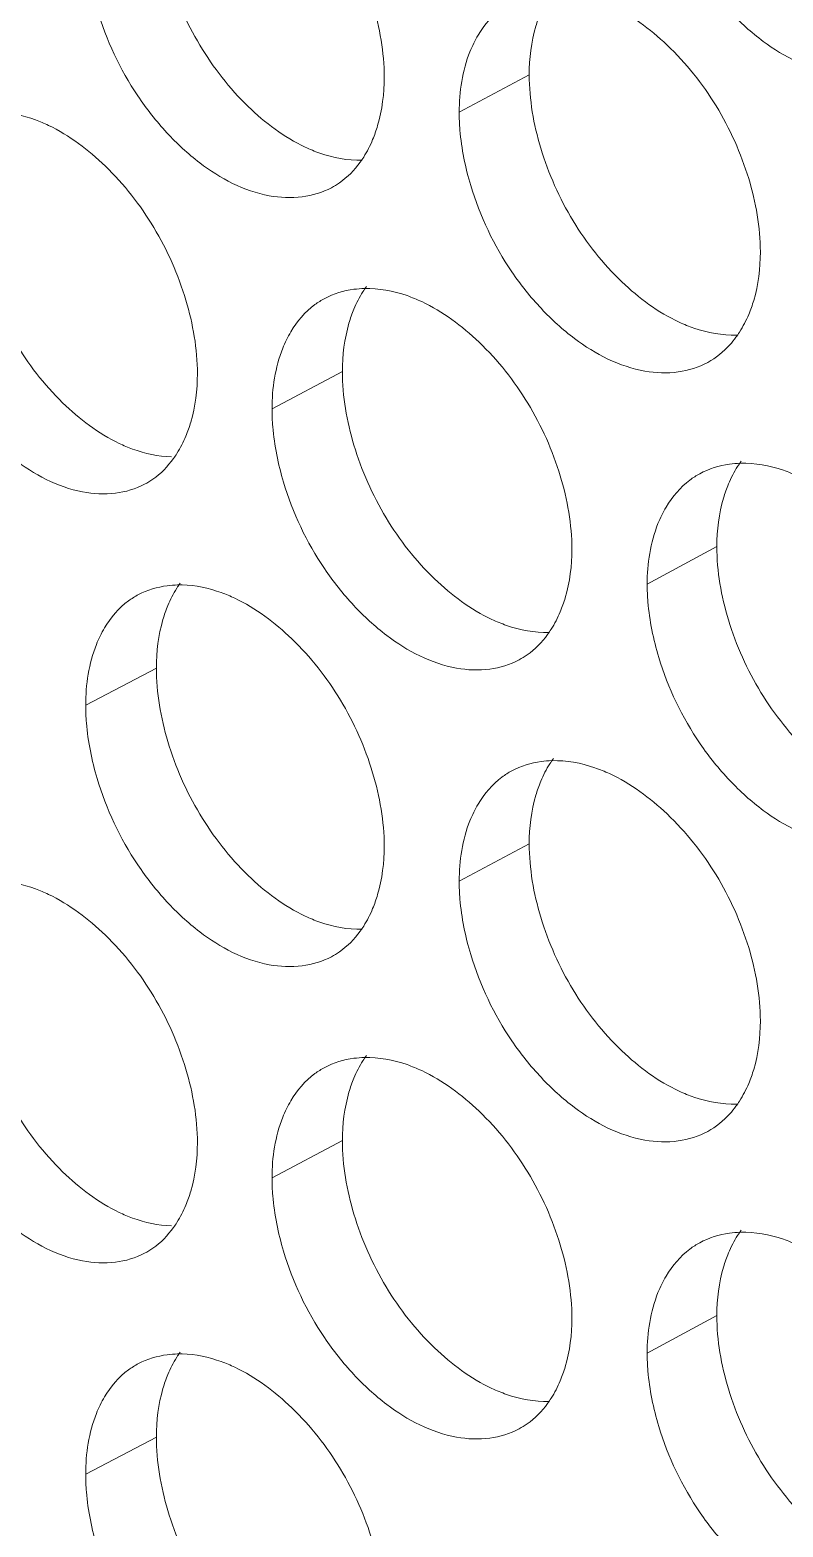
# Model space of a CAD drawing. Header units: millimetres. Extents: x 1177 to 4147, y 93 to 2194.
# Drawn here: x 2591.68 to 2599.39, y 784.67 to 800 of the extents above; entities that cross this region are included whole.
import ezdxf

# ---------------------------------------------------------------- set-up
doc = ezdxf.new("R2010")
doc.units = ezdxf.units.MM
doc.header["$LTSCALE"] = 0.1
doc.layers.get('0').update_dxf_attribs({"lineweight": 13})
doc.layers.add('标注', color=251, linetype='Continuous', lineweight=9)

# ---------------------------------------------------------------- blocks, each defined once
blk = doc.blocks.new('02')
at = {"layer": '标注'}
for p, q in [((4478.835, 733.474), (4477.811, 732.926)), ((4476.103, 729.131), (4475.073, 728.586)), ((4481.579, 726.572), (4480.56, 726.022)), ((4473.382, 724.795), (4472.348, 724.252)), ((4473.382, 724.795), (4472.348, 724.252)), ((4478.835, 722.224), (4477.811, 721.676)), ((4478.835, 722.224), (4477.811, 721.676)), ((4476.103, 717.881), (4475.073, 717.336)), ((4481.579, 715.322), (4480.56, 714.772)), ((4473.382, 713.545), (4472.348, 713.002))]:
    blk.add_line(p, q, dxfattribs=at)
for centre in [(4473.723, 724.493), (4473.723, 724.493), (4473.723, 713.243)]:
    blk.add_arc(centre, 1.518, 88.601, 91.1331, dxfattribs=at)
for points, knots in [([(4476.714, 733.439), (4476.714, 733.801), (4476.581, 734.552), (4476.118, 735.595), (4475.425, 736.477), (4474.836, 736.92), (4474.527, 737.066)], [0, 0, 0, 0, 0.245829, 0.509477, 0.768016, 1, 1, 1, 1]), ([(4480.73, 736.2), (4480.865, 735.753), (4481.171, 735.111), (4481.748, 734.396), (4482.361, 733.839), (4483.069, 733.477), (4483.772, 733.454), (4484.081, 733.551), (4484.214, 733.624)], [0, 0, 0, 0, 0.290009, 0.433078, 0.568897, 0.804139, 0.905475, 1, 1, 1, 1]), ([(4473.382, 736.045), (4473.382, 735.683), (4473.514, 734.932), (4473.973, 733.888), (4474.662, 733.005), (4475.249, 732.561), (4475.558, 732.415)], [0, 0, 0, 0, 0.246134, 0.50993, 0.768307, 1, 1, 1, 1]), ([(4472.516, 734.429), (4472.649, 733.983), (4472.949, 733.342), (4473.515, 732.624), (4474.116, 732.064), (4474.81, 731.694), (4475.505, 731.66), (4475.81, 731.752), (4475.943, 731.822)], [0, 0, 0, 0, 0.291305, 0.434775, 0.570777, 0.805593, 0.906279, 1, 1, 1, 1]), ([(4478.581, 734.541), (4478.53, 734.515), (4478.333, 734.389), (4478.176, 734.205), (4478.087, 734.053)], [0, 0, 0, 0, 0.243762, 1, 1, 1, 1]), ([(4479.004, 734.389), (4478.976, 734.322), (4478.873, 734.027), (4478.835, 733.712), (4478.835, 733.474)], [0, 0, 0, 0, 0.234028, 1, 1, 1, 1]), ([(4482.215, 730.883), (4482.215, 731.245), (4482.081, 731.995), (4481.613, 733.037), (4480.914, 733.916), (4480.32, 734.356), (4480.009, 734.5)], [0, 0, 0, 0, 0.245474, 0.508798, 0.767386, 1, 1, 1, 1]), ([(4478.087, 734.053), (4478.041, 733.976), (4477.87, 733.624), (4477.811, 733.226), (4477.811, 732.926)], [0, 0, 0, 0, 0.229851, 1, 1, 1, 1]), ([(4476.545, 732.525), (4476.573, 732.592), (4476.676, 732.886), (4476.714, 733.2), (4476.714, 733.439)], [0, 0, 0, 0, 0.233967, 1, 1, 1, 1]), ([(4478.835, 733.474), (4478.835, 733.111), (4478.968, 732.361), (4479.431, 731.318), (4480.127, 730.439), (4480.719, 729.998), (4481.029, 729.854)], [0, 0, 0, 0, 0.245779, 0.509251, 0.767678, 1, 1, 1, 1]), ([(4471.804, 732.734), (4471.742, 732.764), (4471.501, 732.866), (4471.24, 732.924), (4471.049, 732.93)], [0, 0, 0, 0, 0.266802, 1, 1, 1, 1]), ([(4477.811, 732.926), (4477.811, 732.839), (4477.827, 732.476), (4477.9, 732.117), (4477.98, 731.853)], [0, 0, 0, 0, 0.2388, 1, 1, 1, 1]), ([(4473.982, 729.101), (4473.982, 729.464), (4473.849, 730.215), (4473.388, 731.259), (4472.699, 732.142), (4472.112, 732.587), (4471.804, 732.734)], [0, 0, 0, 0, 0.246007, 0.509819, 0.768332, 1, 1, 1, 1]), ([(4475.558, 732.415), (4475.627, 732.383), (4475.891, 732.273), (4476.181, 732.218), (4476.39, 732.223)], [0, 0, 0, 0, 0.268088, 1, 1, 1, 1]), ([(4476.362, 732.194), (4476.38, 732.219), (4476.451, 732.323), (4476.508, 732.436), (4476.545, 732.525)], [0, 0, 0, 0, 0.243017, 1, 1, 1, 1]), ([(4475.943, 731.822), (4475.983, 731.844), (4476.144, 731.942), (4476.279, 732.079), (4476.362, 732.194)], [0, 0, 0, 0, 0.245619, 1, 1, 1, 1]), ([(4477.98, 731.853), (4478.114, 731.406), (4478.418, 730.765), (4478.992, 730.049), (4479.601, 729.491), (4480.304, 729.126), (4481.005, 729.099), (4481.312, 729.195), (4481.445, 729.267)], [0, 0, 0, 0, 0.290439, 0.433641, 0.56952, 0.80462, 0.905741, 1, 1, 1, 1]), ([(4470.674, 731.716), (4470.674, 731.353), (4470.806, 730.602), (4471.263, 729.557), (4471.948, 728.673), (4472.533, 728.227), (4472.84, 728.081)], [0, 0, 0, 0, 0.246312, 0.510271, 0.768623, 1, 1, 1, 1]), ([(4482.045, 729.968), (4482.073, 730.035), (4482.177, 730.329), (4482.215, 730.644), (4482.215, 730.883)], [0, 0, 0, 0, 0.234266, 1, 1, 1, 1]), ([(4476.424, 730.347), (4476.373, 730.346), (4476.173, 730.331), (4475.975, 730.272), (4475.844, 730.202)], [0, 0, 0, 0, 0.258513, 1, 1, 1, 1]), ([(4476.453, 730.376), (4476.435, 730.351), (4476.365, 730.247), (4476.308, 730.134), (4476.271, 730.046)], [0, 0, 0, 0, 0.243002, 1, 1, 1, 1]), ([(4477.262, 730.155), (4477.192, 730.188), (4476.926, 730.297), (4476.635, 730.352), (4476.424, 730.347)], [0, 0, 0, 0, 0.268167, 1, 1, 1, 1]), ([(4469.802, 730.101), (4469.934, 729.656), (4470.232, 729.015), (4470.795, 728.296), (4471.392, 727.735), (4472.082, 727.362), (4472.774, 727.325), (4473.078, 727.415), (4473.209, 727.484)], [0, 0, 0, 0, 0.291742, 0.435347, 0.571412, 0.806086, 0.906551, 1, 1, 1, 1]), ([(4475.844, 730.202), (4475.794, 730.175), (4475.595, 730.051), (4475.439, 729.866), (4475.349, 729.714)], [0, 0, 0, 0, 0.243618, 1, 1, 1, 1]), ([(4476.271, 730.046), (4476.243, 729.979), (4476.14, 729.685), (4476.103, 729.37), (4476.103, 729.131)], [0, 0, 0, 0, 0.233879, 1, 1, 1, 1]), ([(4479.459, 726.533), (4479.459, 726.895), (4479.325, 727.645), (4478.86, 728.688), (4478.163, 729.568), (4477.572, 730.01), (4477.262, 730.155)], [0, 0, 0, 0, 0.245651, 0.509137, 0.767701, 1, 1, 1, 1]), ([(4481.029, 729.854), (4481.099, 729.821), (4481.366, 729.713), (4481.658, 729.66), (4481.869, 729.665)], [0, 0, 0, 0, 0.267719, 1, 1, 1, 1]), ([(4481.857, 729.633), (4481.876, 729.658), (4481.948, 729.764), (4482.007, 729.878), (4482.045, 729.968)], [0, 0, 0, 0, 0.243157, 1, 1, 1, 1]), ([(4475.349, 729.714), (4475.303, 729.637), (4475.133, 729.285), (4475.073, 728.886), (4475.073, 728.586)], [0, 0, 0, 0, 0.229607, 1, 1, 1, 1]), ([(4481.445, 729.267), (4481.566, 729.332), (4481.713, 729.451), (4481.829, 729.594), (4481.857, 729.633)], [0, 0, 0, 0, 0.74257, 1, 1, 1, 1]), ([(4476.103, 729.131), (4476.103, 728.769), (4476.235, 728.018), (4476.696, 726.975), (4477.388, 726.094), (4477.978, 725.651), (4478.287, 725.506)], [0, 0, 0, 0, 0.245956, 0.50959, 0.767992, 1, 1, 1, 1]), ([(4473.813, 728.188), (4473.841, 728.255), (4473.944, 728.549), (4473.982, 728.863), (4473.982, 729.101)], [0, 0, 0, 0, 0.233818, 1, 1, 1, 1]), ([(4475.073, 728.586), (4475.073, 728.499), (4475.089, 728.136), (4475.163, 727.777), (4475.242, 727.513)], [0, 0, 0, 0, 0.238766, 1, 1, 1, 1]), ([(4472.84, 728.081), (4472.903, 728.05), (4473.146, 727.948), (4473.409, 727.891), (4473.602, 727.886)], [0, 0, 0, 0, 0.266746, 1, 1, 1, 1]), ([(4473.633, 727.86), (4473.65, 727.884), (4473.72, 727.988), (4473.777, 728.1), (4473.813, 728.188)], [0, 0, 0, 0, 0.242949, 1, 1, 1, 1]), ([(4473.209, 727.484), (4473.251, 727.506), (4473.413, 727.604), (4473.549, 727.744), (4473.633, 727.86)], [0, 0, 0, 0, 0.245453, 1, 1, 1, 1]), ([(4481.935, 727.822), (4481.917, 727.797), (4481.845, 727.692), (4481.786, 727.577), (4481.749, 727.488)], [0, 0, 0, 0, 0.243142, 1, 1, 1, 1]), ([(4481.329, 727.637), (4481.279, 727.61), (4481.082, 727.485), (4480.926, 727.301), (4480.836, 727.149)], [0, 0, 0, 0, 0.243902, 1, 1, 1, 1]), ([(4481.923, 727.79), (4481.87, 727.788), (4481.665, 727.772), (4481.463, 727.71), (4481.329, 727.637)], [0, 0, 0, 0, 0.258546, 1, 1, 1, 1]), ([(4482.768, 727.602), (4482.697, 727.634), (4482.429, 727.742), (4482.135, 727.795), (4481.923, 727.79)], [0, 0, 0, 0, 0.267799, 1, 1, 1, 1]), ([(4475.242, 727.513), (4475.375, 727.066), (4475.677, 726.425), (4476.248, 725.708), (4476.852, 725.149), (4477.551, 724.782), (4478.249, 724.751), (4478.555, 724.845), (4478.688, 724.916)], [0, 0, 0, 0, 0.290871, 0.434206, 0.570147, 0.805105, 0.906009, 1, 1, 1, 1]), ([(4481.749, 727.488), (4481.721, 727.421), (4481.617, 727.126), (4481.579, 726.811), (4481.579, 726.572)], [0, 0, 0, 0, 0.234177, 1, 1, 1, 1]), ([(4480.836, 727.149), (4480.791, 727.072), (4480.62, 726.72), (4480.56, 726.322), (4480.56, 726.022)], [0, 0, 0, 0, 0.230096, 1, 1, 1, 1]), ([(4479.289, 725.618), (4479.317, 725.685), (4479.421, 725.979), (4479.459, 726.294), (4479.459, 726.533)], [0, 0, 0, 0, 0.234117, 1, 1, 1, 1]), ([(4481.579, 726.572), (4481.579, 726.21), (4481.713, 725.46), (4482.178, 724.418), (4482.877, 723.54), (4483.471, 723.101), (4483.783, 722.958)], [0, 0, 0, 0, 0.245602, 0.508914, 0.767364, 1, 1, 1, 1]), ([(4473.119, 725.869), (4473.069, 725.842), (4472.87, 725.718), (4472.713, 725.533), (4472.623, 725.381)], [0, 0, 0, 0, 0.243471, 1, 1, 1, 1]), ([(4473.119, 725.869), (4473.069, 725.842), (4472.87, 725.718), (4472.713, 725.533), (4472.623, 725.381)], [0, 0, 0, 0, 0.243471, 1, 1, 1, 1]), ([(4473.693, 726.01), (4473.642, 726.009), (4473.444, 725.995), (4473.249, 725.937), (4473.119, 725.869)], [0, 0, 0, 0, 0.258498, 1, 1, 1, 1]), ([(4473.693, 726.01), (4473.642, 726.009), (4473.444, 725.995), (4473.249, 725.937), (4473.119, 725.869)], [0, 0, 0, 0, 0.258498, 1, 1, 1, 1]), ([(4473.73, 726.037), (4473.712, 726.012), (4473.643, 725.909), (4473.586, 725.797), (4473.55, 725.71)], [0, 0, 0, 0, 0.242934, 1, 1, 1, 1]), ([(4473.73, 726.037), (4473.712, 726.012), (4473.643, 725.909), (4473.586, 725.797), (4473.55, 725.71)], [0, 0, 0, 0, 0.242934, 1, 1, 1, 1]), ([(4474.527, 725.816), (4474.463, 725.847), (4474.219, 725.949), (4473.954, 726.006), (4473.76, 726.01)], [0, 0, 0, 0, 0.266809, 1, 1, 1, 1]), ([(4474.527, 725.816), (4474.463, 725.847), (4474.219, 725.949), (4473.954, 726.006), (4473.76, 726.01)], [0, 0, 0, 0, 0.266809, 1, 1, 1, 1]), ([(4480.56, 726.022), (4480.56, 725.935), (4480.576, 725.573), (4480.65, 725.214), (4480.73, 724.95)], [0, 0, 0, 0, 0.238835, 1, 1, 1, 1]), ([(4473.55, 725.71), (4473.522, 725.643), (4473.42, 725.348), (4473.382, 725.034), (4473.382, 724.795)], [0, 0, 0, 0, 0.23373, 1, 1, 1, 1]), ([(4473.55, 725.71), (4473.522, 725.643), (4473.42, 725.348), (4473.382, 725.034), (4473.382, 724.795)], [0, 0, 0, 0, 0.23373, 1, 1, 1, 1]), ([(4476.714, 722.189), (4476.714, 722.551), (4476.581, 723.302), (4476.118, 724.345), (4475.425, 725.227), (4474.836, 725.67), (4474.527, 725.816)], [0, 0, 0, 0, 0.245829, 0.509477, 0.768016, 1, 1, 1, 1]), ([(4476.714, 722.189), (4476.714, 722.551), (4476.581, 723.302), (4476.118, 724.345), (4475.425, 725.227), (4474.836, 725.67), (4474.527, 725.816)], [0, 0, 0, 0, 0.245829, 0.509477, 0.768016, 1, 1, 1, 1]), ([(4479.104, 725.285), (4479.122, 725.31), (4479.193, 725.415), (4479.252, 725.529), (4479.289, 725.618)], [0, 0, 0, 0, 0.243086, 1, 1, 1, 1]), ([(4478.287, 725.506), (4478.357, 725.474), (4478.623, 725.365), (4478.913, 725.311), (4479.124, 725.316)], [0, 0, 0, 0, 0.267902, 1, 1, 1, 1]), ([(4472.623, 725.381), (4472.578, 725.304), (4472.407, 724.952), (4472.348, 724.553), (4472.348, 724.252)], [0, 0, 0, 0, 0.229361, 1, 1, 1, 1]), ([(4472.623, 725.381), (4472.578, 725.304), (4472.407, 724.952), (4472.348, 724.553), (4472.348, 724.252)], [0, 0, 0, 0, 0.229361, 1, 1, 1, 1]), ([(4478.688, 724.916), (4478.728, 724.938), (4478.887, 725.035), (4479.021, 725.172), (4479.104, 725.285)], [0, 0, 0, 0, 0.245781, 1, 1, 1, 1]), ([(4473.382, 724.795), (4473.382, 724.433), (4473.514, 723.682), (4473.973, 722.638), (4474.662, 721.755), (4475.249, 721.311), (4475.558, 721.165)], [0, 0, 0, 0, 0.246134, 0.50993, 0.768307, 1, 1, 1, 1]), ([(4473.382, 724.795), (4473.382, 724.433), (4473.514, 723.682), (4473.973, 722.638), (4474.662, 721.755), (4475.249, 721.311), (4475.558, 721.165)], [0, 0, 0, 0, 0.246134, 0.50993, 0.768307, 1, 1, 1, 1]), ([(4480.73, 724.95), (4480.865, 724.503), (4481.171, 723.861), (4481.748, 723.146), (4482.361, 722.589), (4483.069, 722.227), (4483.772, 722.204), (4484.081, 722.301), (4484.214, 722.374)], [0, 0, 0, 0, 0.290009, 0.433078, 0.568897, 0.804139, 0.905475, 1, 1, 1, 1]), ([(4472.348, 724.252), (4472.348, 724.165), (4472.364, 723.803), (4472.437, 723.443), (4472.516, 723.179)], [0, 0, 0, 0, 0.238732, 1, 1, 1, 1]), ([(4472.348, 724.252), (4472.348, 724.165), (4472.364, 723.803), (4472.437, 723.443), (4472.516, 723.179)], [0, 0, 0, 0, 0.238732, 1, 1, 1, 1]), ([(4479.168, 723.44), (4479.115, 723.439), (4478.913, 723.424), (4478.713, 723.363), (4478.581, 723.291)], [0, 0, 0, 0, 0.258529, 1, 1, 1, 1]), ([(4479.168, 723.44), (4479.115, 723.439), (4478.913, 723.424), (4478.713, 723.363), (4478.581, 723.291)], [0, 0, 0, 0, 0.258529, 1, 1, 1, 1]), ([(4479.188, 723.471), (4479.17, 723.446), (4479.099, 723.341), (4479.041, 723.227), (4479.004, 723.139)], [0, 0, 0, 0, 0.243071, 1, 1, 1, 1]), ([(4479.188, 723.471), (4479.17, 723.446), (4479.099, 723.341), (4479.041, 723.227), (4479.004, 723.139)], [0, 0, 0, 0, 0.243071, 1, 1, 1, 1]), ([(4480.009, 723.25), (4479.939, 723.283), (4479.671, 723.391), (4479.379, 723.445), (4479.168, 723.44)], [0, 0, 0, 0, 0.267982, 1, 1, 1, 1]), ([(4480.009, 723.25), (4479.939, 723.283), (4479.671, 723.391), (4479.379, 723.445), (4479.168, 723.44)], [0, 0, 0, 0, 0.267982, 1, 1, 1, 1]), ([(4478.581, 723.291), (4478.53, 723.265), (4478.333, 723.139), (4478.176, 722.955), (4478.087, 722.803)], [0, 0, 0, 0, 0.243762, 1, 1, 1, 1]), ([(4478.581, 723.291), (4478.53, 723.265), (4478.333, 723.139), (4478.176, 722.955), (4478.087, 722.803)], [0, 0, 0, 0, 0.243762, 1, 1, 1, 1]), ([(4482.215, 719.633), (4482.215, 719.995), (4482.081, 720.745), (4481.613, 721.787), (4480.914, 722.666), (4480.32, 723.106), (4480.009, 723.25)], [0, 0, 0, 0, 0.245474, 0.508798, 0.767386, 1, 1, 1, 1]), ([(4482.215, 719.633), (4482.215, 719.995), (4482.081, 720.745), (4481.613, 721.787), (4480.914, 722.666), (4480.32, 723.106), (4480.009, 723.25)], [0, 0, 0, 0, 0.245474, 0.508798, 0.767386, 1, 1, 1, 1]), ([(4472.516, 723.179), (4472.649, 722.733), (4472.949, 722.092), (4473.515, 721.374), (4474.116, 720.814), (4474.81, 720.444), (4475.505, 720.41), (4475.81, 720.502), (4475.943, 720.572)], [0, 0, 0, 0, 0.291305, 0.434775, 0.570777, 0.805593, 0.906279, 1, 1, 1, 1]), ([(4472.516, 723.179), (4472.649, 722.733), (4472.949, 722.092), (4473.515, 721.374), (4474.116, 720.814), (4474.81, 720.444), (4475.505, 720.41), (4475.81, 720.502), (4475.943, 720.572)], [0, 0, 0, 0, 0.291305, 0.434775, 0.570777, 0.805593, 0.906279, 1, 1, 1, 1]), ([(4479.004, 723.139), (4478.976, 723.072), (4478.873, 722.777), (4478.835, 722.462), (4478.835, 722.224)], [0, 0, 0, 0, 0.234028, 1, 1, 1, 1]), ([(4479.004, 723.139), (4478.976, 723.072), (4478.873, 722.777), (4478.835, 722.462), (4478.835, 722.224)], [0, 0, 0, 0, 0.234028, 1, 1, 1, 1]), ([(4478.087, 722.803), (4478.041, 722.726), (4477.87, 722.374), (4477.811, 721.976), (4477.811, 721.676)], [0, 0, 0, 0, 0.229851, 1, 1, 1, 1]), ([(4478.087, 722.803), (4478.041, 722.726), (4477.87, 722.374), (4477.811, 721.976), (4477.811, 721.676)], [0, 0, 0, 0, 0.229851, 1, 1, 1, 1]), ([(4476.545, 721.275), (4476.573, 721.342), (4476.676, 721.636), (4476.714, 721.95), (4476.714, 722.189)], [0, 0, 0, 0, 0.233967, 1, 1, 1, 1]), ([(4476.545, 721.275), (4476.573, 721.342), (4476.676, 721.636), (4476.714, 721.95), (4476.714, 722.189)], [0, 0, 0, 0, 0.233967, 1, 1, 1, 1]), ([(4478.835, 722.224), (4478.835, 721.861), (4478.968, 721.111), (4479.431, 720.068), (4480.127, 719.189), (4480.719, 718.748), (4481.029, 718.604)], [0, 0, 0, 0, 0.245779, 0.509251, 0.767678, 1, 1, 1, 1]), ([(4478.835, 722.224), (4478.835, 721.861), (4478.968, 721.111), (4479.431, 720.068), (4480.127, 719.189), (4480.719, 718.748), (4481.029, 718.604)], [0, 0, 0, 0, 0.245779, 0.509251, 0.767678, 1, 1, 1, 1]), ([(4471.804, 721.484), (4471.742, 721.514), (4471.501, 721.616), (4471.24, 721.674), (4471.049, 721.68)], [0, 0, 0, 0, 0.266802, 1, 1, 1, 1]), ([(4477.811, 721.676), (4477.811, 721.589), (4477.827, 721.226), (4477.9, 720.867), (4477.98, 720.603)], [0, 0, 0, 0, 0.2388, 1, 1, 1, 1]), ([(4477.811, 721.676), (4477.811, 721.589), (4477.827, 721.226), (4477.9, 720.867), (4477.98, 720.603)], [0, 0, 0, 0, 0.2388, 1, 1, 1, 1]), ([(4473.982, 717.851), (4473.982, 718.214), (4473.849, 718.965), (4473.388, 720.009), (4472.699, 720.892), (4472.112, 721.337), (4471.804, 721.484)], [0, 0, 0, 0, 0.246007, 0.509819, 0.768332, 1, 1, 1, 1]), ([(4476.362, 720.944), (4476.38, 720.969), (4476.451, 721.073), (4476.508, 721.186), (4476.545, 721.275)], [0, 0, 0, 0, 0.243017, 1, 1, 1, 1]), ([(4476.362, 720.944), (4476.38, 720.969), (4476.451, 721.073), (4476.508, 721.186), (4476.545, 721.275)], [0, 0, 0, 0, 0.243017, 1, 1, 1, 1]), ([(4475.558, 721.165), (4475.627, 721.133), (4475.891, 721.023), (4476.181, 720.968), (4476.39, 720.973)], [0, 0, 0, 0, 0.268088, 1, 1, 1, 1]), ([(4475.558, 721.165), (4475.627, 721.133), (4475.891, 721.023), (4476.181, 720.968), (4476.39, 720.973)], [0, 0, 0, 0, 0.268088, 1, 1, 1, 1]), ([(4475.943, 720.572), (4475.983, 720.594), (4476.144, 720.692), (4476.279, 720.829), (4476.362, 720.944)], [0, 0, 0, 0, 0.245619, 1, 1, 1, 1]), ([(4475.943, 720.572), (4475.983, 720.594), (4476.144, 720.692), (4476.279, 720.829), (4476.362, 720.944)], [0, 0, 0, 0, 0.245619, 1, 1, 1, 1]), ([(4477.98, 720.603), (4478.114, 720.156), (4478.418, 719.515), (4478.992, 718.799), (4479.601, 718.241), (4480.304, 717.876), (4481.005, 717.849), (4481.312, 717.945), (4481.445, 718.017)], [0, 0, 0, 0, 0.290439, 0.433641, 0.56952, 0.80462, 0.905741, 1, 1, 1, 1]), ([(4477.98, 720.603), (4478.114, 720.156), (4478.418, 719.515), (4478.992, 718.799), (4479.601, 718.241), (4480.304, 717.876), (4481.005, 717.849), (4481.312, 717.945), (4481.445, 718.017)], [0, 0, 0, 0, 0.290439, 0.433641, 0.56952, 0.80462, 0.905741, 1, 1, 1, 1]), ([(4470.674, 720.466), (4470.674, 720.103), (4470.806, 719.352), (4471.263, 718.307), (4471.948, 717.423), (4472.533, 716.977), (4472.84, 716.831)], [0, 0, 0, 0, 0.246312, 0.510271, 0.768623, 1, 1, 1, 1]), ([(4482.045, 718.718), (4482.073, 718.785), (4482.177, 719.079), (4482.215, 719.394), (4482.215, 719.633)], [0, 0, 0, 0, 0.234266, 1, 1, 1, 1]), ([(4482.045, 718.718), (4482.073, 718.785), (4482.177, 719.079), (4482.215, 719.394), (4482.215, 719.633)], [0, 0, 0, 0, 0.234266, 1, 1, 1, 1]), ([(4476.424, 719.097), (4476.373, 719.096), (4476.173, 719.081), (4475.975, 719.022), (4475.844, 718.952)], [0, 0, 0, 0, 0.258513, 1, 1, 1, 1]), ([(4476.453, 719.126), (4476.435, 719.101), (4476.365, 718.997), (4476.308, 718.884), (4476.271, 718.796)], [0, 0, 0, 0, 0.243002, 1, 1, 1, 1]), ([(4477.262, 718.905), (4477.192, 718.938), (4476.926, 719.047), (4476.635, 719.102), (4476.424, 719.097)], [0, 0, 0, 0, 0.268167, 1, 1, 1, 1]), ([(4469.802, 718.851), (4469.934, 718.406), (4470.232, 717.765), (4470.795, 717.046), (4471.392, 716.485), (4472.082, 716.112), (4472.774, 716.075), (4473.078, 716.165), (4473.209, 716.234)], [0, 0, 0, 0, 0.291742, 0.435347, 0.571412, 0.806086, 0.906551, 1, 1, 1, 1]), ([(4475.844, 718.952), (4475.794, 718.925), (4475.595, 718.801), (4475.439, 718.616), (4475.349, 718.464)], [0, 0, 0, 0, 0.243618, 1, 1, 1, 1]), ([(4479.459, 715.283), (4479.459, 715.645), (4479.325, 716.395), (4478.86, 717.438), (4478.163, 718.318), (4477.572, 718.76), (4477.262, 718.905)], [0, 0, 0, 0, 0.245651, 0.509137, 0.767701, 1, 1, 1, 1]), ([(4476.271, 718.796), (4476.243, 718.729), (4476.14, 718.435), (4476.103, 718.12), (4476.103, 717.881)], [0, 0, 0, 0, 0.233879, 1, 1, 1, 1]), ([(4481.857, 718.383), (4481.876, 718.408), (4481.948, 718.514), (4482.007, 718.628), (4482.045, 718.718)], [0, 0, 0, 0, 0.243157, 1, 1, 1, 1]), ([(4481.857, 718.383), (4481.876, 718.408), (4481.948, 718.514), (4482.007, 718.628), (4482.045, 718.718)], [0, 0, 0, 0, 0.243157, 1, 1, 1, 1]), ([(4475.349, 718.464), (4475.303, 718.387), (4475.133, 718.035), (4475.073, 717.636), (4475.073, 717.336)], [0, 0, 0, 0, 0.229607, 1, 1, 1, 1]), ([(4481.029, 718.604), (4481.099, 718.571), (4481.366, 718.463), (4481.658, 718.41), (4481.869, 718.415)], [0, 0, 0, 0, 0.267719, 1, 1, 1, 1]), ([(4481.029, 718.604), (4481.099, 718.571), (4481.366, 718.463), (4481.658, 718.41), (4481.869, 718.415)], [0, 0, 0, 0, 0.267719, 1, 1, 1, 1]), ([(4481.445, 718.017), (4481.566, 718.082), (4481.713, 718.201), (4481.829, 718.344), (4481.857, 718.383)], [0, 0, 0, 0, 0.74257, 1, 1, 1, 1]), ([(4481.445, 718.017), (4481.566, 718.082), (4481.713, 718.201), (4481.829, 718.344), (4481.857, 718.383)], [0, 0, 0, 0, 0.74257, 1, 1, 1, 1]), ([(4473.813, 716.938), (4473.841, 717.005), (4473.944, 717.299), (4473.982, 717.613), (4473.982, 717.851)], [0, 0, 0, 0, 0.233818, 1, 1, 1, 1]), ([(4476.103, 717.881), (4476.103, 717.519), (4476.235, 716.768), (4476.696, 715.725), (4477.388, 714.844), (4477.978, 714.401), (4478.287, 714.256)], [0, 0, 0, 0, 0.245956, 0.50959, 0.767992, 1, 1, 1, 1]), ([(4475.073, 717.336), (4475.073, 717.249), (4475.089, 716.886), (4475.163, 716.527), (4475.242, 716.263)], [0, 0, 0, 0, 0.238766, 1, 1, 1, 1]), ([(4473.633, 716.61), (4473.65, 716.634), (4473.72, 716.738), (4473.777, 716.85), (4473.813, 716.938)], [0, 0, 0, 0, 0.242949, 1, 1, 1, 1]), ([(4472.84, 716.831), (4472.903, 716.8), (4473.146, 716.698), (4473.409, 716.641), (4473.602, 716.636)], [0, 0, 0, 0, 0.266746, 1, 1, 1, 1]), ([(4473.209, 716.234), (4473.251, 716.256), (4473.413, 716.354), (4473.549, 716.494), (4473.633, 716.61)], [0, 0, 0, 0, 0.245453, 1, 1, 1, 1]), ([(4481.923, 716.54), (4481.87, 716.538), (4481.665, 716.522), (4481.463, 716.46), (4481.329, 716.387)], [0, 0, 0, 0, 0.258546, 1, 1, 1, 1]), ([(4481.935, 716.572), (4481.917, 716.547), (4481.845, 716.442), (4481.786, 716.327), (4481.749, 716.238)], [0, 0, 0, 0, 0.243142, 1, 1, 1, 1]), ([(4482.768, 716.352), (4482.697, 716.384), (4482.429, 716.492), (4482.135, 716.545), (4481.923, 716.54)], [0, 0, 0, 0, 0.267799, 1, 1, 1, 1]), ([(4475.242, 716.263), (4475.375, 715.816), (4475.677, 715.175), (4476.248, 714.458), (4476.852, 713.899), (4477.551, 713.532), (4478.249, 713.501), (4478.555, 713.595), (4478.688, 713.666)], [0, 0, 0, 0, 0.290871, 0.434206, 0.570147, 0.805105, 0.906009, 1, 1, 1, 1]), ([(4481.329, 716.387), (4481.279, 716.36), (4481.082, 716.235), (4480.926, 716.051), (4480.836, 715.899)], [0, 0, 0, 0, 0.243902, 1, 1, 1, 1]), ([(4481.749, 716.238), (4481.721, 716.171), (4481.617, 715.876), (4481.579, 715.561), (4481.579, 715.322)], [0, 0, 0, 0, 0.234177, 1, 1, 1, 1]), ([(4480.836, 715.899), (4480.791, 715.822), (4480.62, 715.47), (4480.56, 715.072), (4480.56, 714.772)], [0, 0, 0, 0, 0.230096, 1, 1, 1, 1]), ([(4481.579, 715.322), (4481.579, 714.96), (4481.713, 714.21), (4482.178, 713.168), (4482.877, 712.29), (4483.471, 711.851), (4483.783, 711.708)], [0, 0, 0, 0, 0.245602, 0.508914, 0.767364, 1, 1, 1, 1]), ([(4479.289, 714.368), (4479.317, 714.435), (4479.421, 714.729), (4479.459, 715.044), (4479.459, 715.283)], [0, 0, 0, 0, 0.234117, 1, 1, 1, 1]), ([(4473.693, 714.76), (4473.642, 714.759), (4473.444, 714.745), (4473.249, 714.687), (4473.119, 714.619)], [0, 0, 0, 0, 0.258498, 1, 1, 1, 1]), ([(4473.73, 714.787), (4473.712, 714.762), (4473.643, 714.659), (4473.586, 714.547), (4473.55, 714.46)], [0, 0, 0, 0, 0.242934, 1, 1, 1, 1]), ([(4474.527, 714.566), (4474.463, 714.597), (4474.219, 714.699), (4473.954, 714.756), (4473.76, 714.76)], [0, 0, 0, 0, 0.266809, 1, 1, 1, 1]), ([(4480.56, 714.772), (4480.56, 714.685), (4480.576, 714.323), (4480.65, 713.964), (4480.73, 713.7)], [0, 0, 0, 0, 0.238835, 1, 1, 1, 1]), ([(4473.119, 714.619), (4473.069, 714.592), (4472.87, 714.468), (4472.713, 714.283), (4472.623, 714.131)], [0, 0, 0, 0, 0.243471, 1, 1, 1, 1]), ([(4473.55, 714.46), (4473.522, 714.393), (4473.42, 714.098), (4473.382, 713.784), (4473.382, 713.545)], [0, 0, 0, 0, 0.23373, 1, 1, 1, 1]), ([(4476.714, 710.939), (4476.714, 711.301), (4476.581, 712.052), (4476.118, 713.095), (4475.425, 713.977), (4474.836, 714.42), (4474.527, 714.566)], [0, 0, 0, 0, 0.245829, 0.509477, 0.768016, 1, 1, 1, 1]), ([(4478.287, 714.256), (4478.357, 714.224), (4478.623, 714.115), (4478.913, 714.061), (4479.124, 714.066)], [0, 0, 0, 0, 0.267902, 1, 1, 1, 1]), ([(4479.104, 714.035), (4479.122, 714.06), (4479.193, 714.165), (4479.252, 714.279), (4479.289, 714.368)], [0, 0, 0, 0, 0.243086, 1, 1, 1, 1]), ([(4472.623, 714.131), (4472.578, 714.054), (4472.407, 713.702), (4472.348, 713.303), (4472.348, 713.002)], [0, 0, 0, 0, 0.229361, 1, 1, 1, 1]), ([(4478.688, 713.666), (4478.728, 713.688), (4478.887, 713.785), (4479.021, 713.922), (4479.104, 714.035)], [0, 0, 0, 0, 0.245781, 1, 1, 1, 1]), ([(4480.73, 713.7), (4480.865, 713.253), (4481.171, 712.611), (4481.748, 711.896), (4482.361, 711.339), (4483.069, 710.977), (4483.772, 710.954), (4484.081, 711.051), (4484.214, 711.124)], [0, 0, 0, 0, 0.290009, 0.433078, 0.568897, 0.804139, 0.905475, 1, 1, 1, 1]), ([(4473.382, 713.545), (4473.382, 713.183), (4473.514, 712.432), (4473.973, 711.388), (4474.662, 710.505), (4475.249, 710.061), (4475.558, 709.915)], [0, 0, 0, 0, 0.246134, 0.50993, 0.768307, 1, 1, 1, 1]), ([(4472.348, 713.002), (4472.348, 712.915), (4472.364, 712.553), (4472.437, 712.193), (4472.516, 711.929)], [0, 0, 0, 0, 0.238732, 1, 1, 1, 1])]:
    blk.add_open_spline(points, degree=3, knots=knots, dxfattribs=at)

msp = doc.modelspace()

# ---------------------------------------------------------------- block references
at = {"xscale": 0.7, "yscale": 0.7, "zscale": 0.7}
msp.add_blockref('02', (-538.391, 286.112), dxfattribs=at)

doc.saveas('drawing.dxf')
